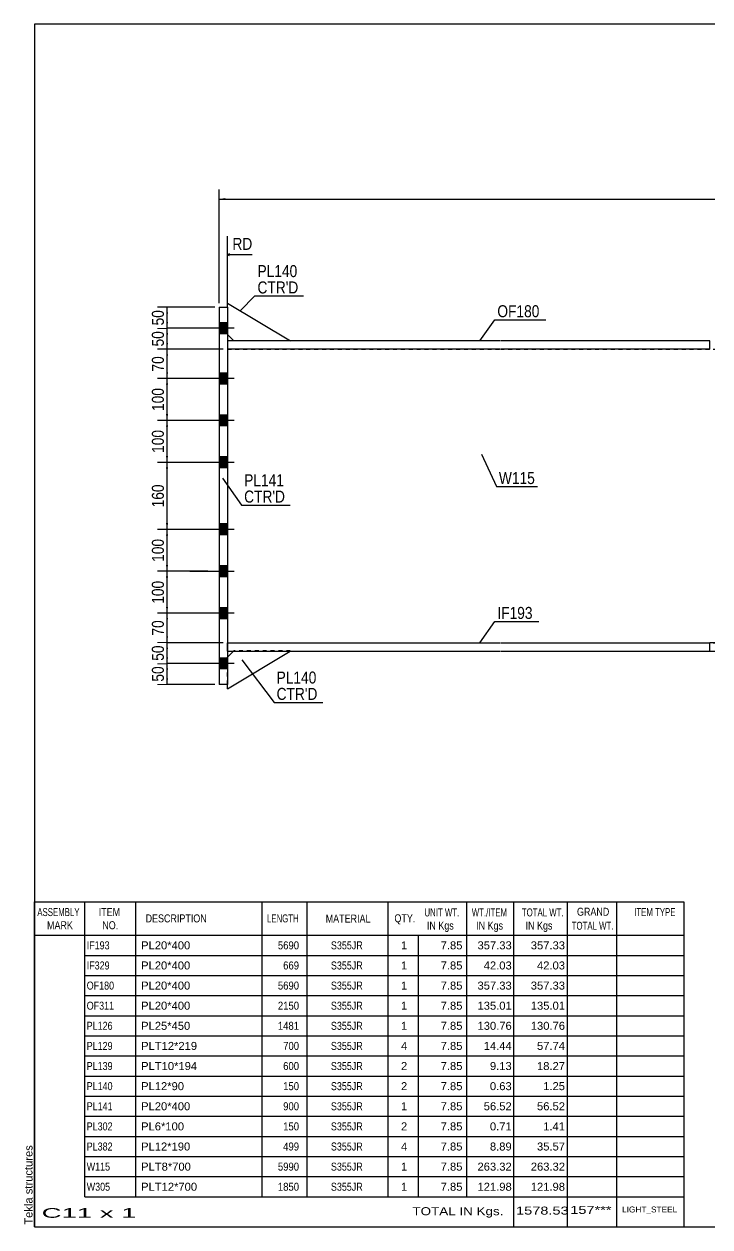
# Model space of a CAD drawing. Header units: millimetres. Extents: x -348 to 64, y -139 to 148.
# Drawn here: x -348 to -184.4, y -139.4 to 147.6 of the extents above; entities that cross this region are included whole.
import ezdxf

# ---------------------------------------------------------------- set-up
doc = ezdxf.new("R2010")
doc.units = ezdxf.units.MM
doc.linetypes.add('DXK_LINE_DOT1', pattern=[1.8814, 0.9407, -0.9407])
doc.styles.add('Arial', font='ARIAL.TTF', dxfattribs={"height": 0.2})
doc.styles.add('Arial Narrow', font='ARIALN.TTF', dxfattribs={"height": 0.2})

# ---------------------------------------------------------------- blocks, each defined once
blk = doc.blocks.new('Unknown-622253886-1209')
at = {"color": 5, "linetype": 'Continuous'}
for p, q in [((64.5, 147.61), (-345.5, 147.61)), ((-345.5, 147.61), (-345.5, -139.39)), ((64.5, -139.39), (64.5, 147.61)), ((-345.5, -139.39), (64.5, -139.39))]:
    blk.add_line(p, q, dxfattribs=at)
at = {"color": 174, "linetype": 'Continuous', "style": 'Arial'}
blk.add_text('Tekla structures', height=1.9102, rotation=90, dxfattribs=at).set_placement((-346, -138.89))
blk = doc.blocks.new('Part-622253886-1368 - 1230')
at = {"color": 2, "linetype": 'Continuous'}
for p, q in [((-301.49, 80.02), (-301.5, -9.98)), ((-301.49, 80.02), (-299.49, 80.02)), ((-299.49, 80.02), (-299.5, -9.98)), ((-299.5, -9.98), (-301.5, -9.98))]:
    blk.add_line(p, q, dxfattribs=at)
blk = doc.blocks.new('Bolt-622253886-1261 - 1230')
at = {"linetype": 'Continuous'}
for points in [[(-301.49, 76.32), (-301.49, 73.72), (-299.49, 73.72), (-299.49, 76.32)], [(-301.49, 76.32), (-301.49, 73.72), (-299.49, 73.72), (-299.49, 76.32)], [(-301.5, 64.32), (-301.5, 61.72), (-299.5, 61.72), (-299.5, 64.32)], [(-301.5, 64.32), (-301.5, 61.72), (-299.5, 61.72), (-299.5, 64.32)], [(-301.5, 54.32), (-301.5, 51.72), (-299.5, 51.72), (-299.5, 54.32)], [(-301.5, 54.32), (-301.5, 51.72), (-299.5, 51.72), (-299.5, 54.32)], [(-301.5, 44.32), (-301.5, 41.72), (-299.5, 41.72), (-299.5, 44.32)], [(-301.5, 44.32), (-301.5, 41.72), (-299.5, 41.72), (-299.5, 44.32)], [(-301.5, 28.32), (-301.5, 25.72), (-299.5, 25.72), (-299.5, 28.32)], [(-301.5, 28.32), (-301.5, 25.72), (-299.5, 25.72), (-299.5, 28.32)], [(-301.5, 18.32), (-301.5, 15.72), (-299.5, 15.72), (-299.5, 18.32)], [(-301.5, 18.32), (-301.5, 15.72), (-299.5, 15.72), (-299.5, 18.32)], [(-301.5, 8.32), (-301.5, 5.72), (-299.5, 5.72), (-299.5, 8.32)], [(-301.5, 8.32), (-301.5, 5.72), (-299.5, 5.72), (-299.5, 8.32)], [(-301.5, -3.68), (-301.5, -6.28), (-299.5, -6.28), (-299.5, -3.68)], [(-301.5, -3.68), (-301.5, -6.28), (-299.5, -6.28), (-299.5, -3.68)]]:
    blk.add_hatch(color=3, dxfattribs=at).paths.add_polyline_path(points)
at = {"color": 3, "linetype": 'Continuous'}
for p, q in [((-297.9, 75.02), (-308.49, 75.02)), ((-297.9, 75.02), (-308.49, 75.02)), ((-299.49, 76.32), (-301.49, 76.32)), ((-299.49, 76.32), (-301.49, 76.32)), ((-299.49, 73.72), (-301.49, 73.72)), ((-299.49, 73.72), (-301.49, 73.72)), ((-299.5, 64.32), (-301.5, 64.32)), ((-299.5, 64.32), (-301.5, 64.32)), ((-297.91, 63.02), (-308.5, 63.02)), ((-297.91, 63.02), (-308.5, 63.02)), ((-299.5, 61.72), (-301.5, 61.72)), ((-299.5, 61.72), (-301.5, 61.72)), ((-297.91, 53.02), (-308.5, 53.02)), ((-297.91, 53.02), (-308.5, 53.02)), ((-299.5, 54.32), (-301.5, 54.32)), ((-299.5, 54.32), (-301.5, 54.32)), ((-299.5, 51.72), (-301.5, 51.72)), ((-299.5, 51.72), (-301.5, 51.72)), ((-299.5, 44.32), (-301.5, 44.32)), ((-299.5, 44.32), (-301.5, 44.32)), ((-297.91, 43.02), (-308.5, 43.02)), ((-297.91, 43.02), (-308.5, 43.02)), ((-299.5, 41.72), (-301.5, 41.72)), ((-299.5, 41.72), (-301.5, 41.72)), ((-297.91, 27.02), (-308.5, 27.02)), ((-297.91, 27.02), (-308.5, 27.02)), ((-299.5, 28.32), (-301.5, 28.32)), ((-299.5, 28.32), (-301.5, 28.32)), ((-299.5, 25.72), (-301.5, 25.72)), ((-299.5, 25.72), (-301.5, 25.72)), ((-299.5, 18.32), (-301.5, 18.32)), ((-299.5, 18.32), (-301.5, 18.32)), ((-297.91, 17.02), (-308.5, 17.02)), ((-297.91, 17.02), (-308.5, 17.02)), ((-299.5, 15.72), (-301.5, 15.72)), ((-299.5, 15.72), (-301.5, 15.72)), ((-297.91, 7.02), (-308.5, 7.02)), ((-297.91, 7.02), (-308.5, 7.02)), ((-299.5, 8.32), (-301.5, 8.32)), ((-299.5, 8.32), (-301.5, 8.32)), ((-299.5, 5.72), (-301.5, 5.72)), ((-299.5, 5.72), (-301.5, 5.72)), ((-297.91, -4.98), (-308.5, -4.98)), ((-297.91, -4.98), (-308.5, -4.98)), ((-299.5, -3.68), (-301.5, -3.68)), ((-299.5, -3.68), (-301.5, -3.68)), ((-299.5, -6.28), (-301.5, -6.28)), ((-299.5, -6.28), (-301.5, -6.28))]:
    blk.add_line(p, q, dxfattribs=at)
blk = doc.blocks.new('Part-622253886-1334 - 1230')
at = {"color": 2, "linetype": 'Continuous'}
for p, q in [((-299.49, 80.02), (-299.49, 81.02)), ((-299.49, 81.02), (-284.49, 72.02)), ((-299.49, 73.52), (-297.99, 72.02)), ((-284.49, 72.02), (-297.99, 72.02))]:
    blk.add_line(p, q, dxfattribs=at)
at = {"color": 7, "linetype": 'DXK_LINE_DOT1'}
blk.add_line((-299.49, 80.02), (-299.49, 73.52), dxfattribs=at)
blk = doc.blocks.new('Part-622253886-1281 - 1230')
at = {"color": 7, "linetype": 'DXK_LINE_DOT1'}
for p, q in [((-299.5, 70), (-299.5, 0)), ((-299.5, 70), (-234.49, 70)), ((-234.39, 70), (-154.39, 70)), ((-154.39, 70), (-154.39, 0)), ((-299.5, 0), (-234.49, 0)), ((-234.39, 0), (-154.39, 0))]:
    blk.add_line(p, q, dxfattribs=at)
blk = doc.blocks.new('Part-622253886-1339 - 1230')
at = {"color": 2, "linetype": 'Continuous'}
for p, q in [((-299.5, -10.98), (-284.54, -2)), ((-299.5, -3.48), (-298.02, -2)), ((-299.5, -10.98), (-299.5, -9.98))]:
    blk.add_line(p, q, dxfattribs=at)
at = {"color": 7, "linetype": 'DXK_LINE_DOT1'}
for p, q in [((-298, -1.98), (-298.02, -2)), ((-284.5, -1.98), (-298, -1.98)), ((-284.54, -2), (-284.5, -1.98)), ((-299.5, -9.98), (-299.5, -3.48))]:
    blk.add_line(p, q, dxfattribs=at)
blk = doc.blocks.new('Part-622253886-1548 - 1230')
at = {"color": 2, "linetype": 'Continuous'}
for p, q in [((-117.47, 0), (-184.39, 0)), ((-184.39, -2), (-184.39, 0)), ((-184.39, -2), (-117.47, -2))]:
    blk.add_line(p, q, dxfattribs=at)
at = {"color": 7, "linetype": 'DXK_LINE_DOT1'}
blk.add_line((-117.47, -2), (-117.47, 0), dxfattribs=at)
blk = doc.blocks.new('Part-622253886-1570 - 1230')
at = {"color": 2, "linetype": 'Continuous'}
for p, q in [((-299.5, -2), (-299.5, 0)), ((-299.5, 0), (-234.49, 0)), ((-299.5, -2), (-234.49, -2)), ((-234.39, 0), (-184.39, 0)), ((-234.39, -2), (-184.39, -2)), ((-184.39, -2), (-184.39, 0))]:
    blk.add_line(p, q, dxfattribs=at)
blk = doc.blocks.new('Part-622253886-1636 - 1230')
at = {"color": 2, "linetype": 'Continuous'}
for p, q in [((-299.5, 72), (-299.5, 70)), ((-234.49, 72), (-299.5, 72)), ((-184.39, 72), (-234.39, 72)), ((-184.39, 70), (-184.39, 72)), ((-234.49, 70), (-299.5, 70)), ((-184.39, 70), (-234.39, 70))]:
    blk.add_line(p, q, dxfattribs=at)
blk = doc.blocks.new('StraightDimension-622253886-1836 - 1230')
at = {"linetype": 'Continuous'}
for points in [[(-314.16, 5.53), (-313.91, 7.03), (-313.66, 5.53)], [(-313.66, 1.5), (-313.91, 0), (-314.16, 1.5)]]:
    blk.add_hatch(color=7, dxfattribs=at).paths.add_polyline_path(points)
at = {"color": 7, "linetype": 'Continuous'}
for p, q in [((-304.21, 7.03), (-316.16, 7.03)), ((-313.91, 0), (-313.91, 7.03)), ((-300.5, 0), (-316.16, 0))]:
    blk.add_line(p, q, dxfattribs=at)
at = {"color": 0}
blk.add_wipeout([(-314.06, 5.94), (-318.26, 5.94), (-318.26, 1.09), (-314.06, 1.09)], dxfattribs=at)
at = {"color": 3, "style": 'Arial Narrow'}
blk.add_text('70', height=2.863, rotation=90.0002, dxfattribs=at).set_placement((-314.66, 1.69))
blk = doc.blocks.new('StraightDimension-622253886-1771 - 1230')
at = {"linetype": 'Continuous'}
for points in [[(-314.16, 73.52), (-313.91, 75.02), (-313.66, 73.52)], [(-313.66, 71.5), (-313.91, 70), (-314.16, 71.5)]]:
    blk.add_hatch(color=7, dxfattribs=at).paths.add_polyline_path(points)
at = {"color": 7, "linetype": 'Continuous'}
for p, q in [((-304.21, 75.02), (-316.16, 75.02)), ((-313.91, 70), (-313.91, 75.02)), ((-300.5, 70), (-316.16, 70))]:
    blk.add_line(p, q, dxfattribs=at)
at = {"color": 0}
blk.add_wipeout([(-314.06, 74.94), (-318.26, 74.94), (-318.26, 70.08), (-314.06, 70.08)], dxfattribs=at)
at = {"color": 3, "style": 'Arial Narrow'}
blk.add_text('50', height=2.863, rotation=90.0002, dxfattribs=at).set_placement((-314.66, 70.68))
blk = doc.blocks.new('StraightDimension-622253886-1805 - 1230')
at = {"linetype": 'Continuous'}
for points in [[(-314.16, 41.53), (-313.91, 43.03), (-313.66, 41.53)], [(-313.66, 28.53), (-313.91, 27.03), (-314.16, 28.53)]]:
    blk.add_hatch(color=7, dxfattribs=at).paths.add_polyline_path(points)
at = {"color": 7, "linetype": 'Continuous'}
for p, q in [((-304.21, 43.03), (-316.16, 43.03)), ((-313.91, 27.03), (-313.91, 43.03)), ((-304.21, 27.03), (-316.16, 27.03))]:
    blk.add_line(p, q, dxfattribs=at)
at = {"color": 0}
blk.add_wipeout([(-314.06, 38.37), (-318.26, 38.37), (-318.26, 31.68), (-314.06, 31.68)], dxfattribs=at)
at = {"color": 3, "style": 'Arial Narrow'}
blk.add_text('160', height=2.863, rotation=90.0002, dxfattribs=at).set_placement((-314.66, 32.28))
blk = doc.blocks.new('StraightDimension-622253886-1780 - 1230')
at = {"linetype": 'Continuous'}
for points in [[(-314.16, 68.5), (-313.91, 70), (-313.66, 68.5)], [(-313.66, 64.53), (-313.91, 63.03), (-314.16, 64.53)]]:
    blk.add_hatch(color=7, dxfattribs=at).paths.add_polyline_path(points)
at = {"color": 7, "linetype": 'Continuous'}
for p, q in [((-300.5, 70), (-316.16, 70)), ((-313.91, 63.03), (-313.91, 70)), ((-304.21, 63.03), (-316.16, 63.03))]:
    blk.add_line(p, q, dxfattribs=at)
at = {"color": 0}
blk.add_wipeout([(-314.06, 68.94), (-318.26, 68.94), (-318.26, 64.09), (-314.06, 64.09)], dxfattribs=at)
at = {"color": 3, "style": 'Arial Narrow'}
blk.add_text('70', height=2.863, rotation=90.0002, dxfattribs=at).set_placement((-314.66, 64.69))
blk = doc.blocks.new('StraightDimension-622253886-1829 - 1230')
at = {"linetype": 'Continuous'}
for points in [[(-314.16, 15.53), (-313.91, 17.03), (-313.66, 15.53)], [(-313.66, 8.53), (-313.91, 7.03), (-314.16, 8.53)]]:
    blk.add_hatch(color=7, dxfattribs=at).paths.add_polyline_path(points)
at = {"color": 7, "linetype": 'Continuous'}
for p, q in [((-304.21, 17.03), (-316.16, 17.03)), ((-313.91, 7.03), (-313.91, 17.03)), ((-304.21, 7.03), (-316.16, 7.03))]:
    blk.add_line(p, q, dxfattribs=at)
at = {"color": 0}
blk.add_wipeout([(-314.06, 15.37), (-318.26, 15.37), (-318.26, 8.68), (-314.06, 8.68)], dxfattribs=at)
at = {"color": 3, "style": 'Arial Narrow'}
blk.add_text('100', height=2.863, rotation=90.0002, dxfattribs=at).set_placement((-314.66, 9.28))
blk = doc.blocks.new('StraightDimension-622253886-1761 - 1230')
at = {"linetype": 'Continuous'}
for points in [[(-314.16, 78.52), (-313.91, 80.02), (-313.66, 78.52)], [(-313.66, 76.52), (-313.91, 75.02), (-314.16, 76.52)]]:
    blk.add_hatch(color=7, dxfattribs=at).paths.add_polyline_path(points)
at = {"color": 7, "linetype": 'Continuous'}
for p, q in [((-302.49, 80.02), (-316.16, 80.02)), ((-313.91, 75.02), (-313.91, 80.02)), ((-304.21, 75.02), (-316.16, 75.02))]:
    blk.add_line(p, q, dxfattribs=at)
at = {"color": 0}
blk.add_wipeout([(-314.06, 79.95), (-318.26, 79.95), (-318.26, 75.1), (-314.06, 75.1)], dxfattribs=at)
at = {"color": 3, "style": 'Arial Narrow'}
blk.add_text('50', height=2.863, rotation=90.0002, dxfattribs=at).set_placement((-314.66, 75.7))
blk = doc.blocks.new('StraightDimension-622253886-1819 - 1230')
at = {"linetype": 'Continuous'}
for points in [[(-314.16, -6.48), (-313.91, -4.98), (-313.66, -6.48)], [(-313.66, -8.48), (-313.91, -9.98), (-314.16, -8.48)]]:
    blk.add_hatch(color=7, dxfattribs=at).paths.add_polyline_path(points)
at = {"color": 7, "linetype": 'Continuous'}
for p, q in [((-304.22, -4.98), (-316.16, -4.98)), ((-313.91, -9.98), (-313.91, -4.98)), ((-302.5, -9.98), (-316.16, -9.98))]:
    blk.add_line(p, q, dxfattribs=at)
at = {"color": 0}
blk.add_wipeout([(-314.06, -5.05), (-318.26, -5.05), (-318.26, -9.9), (-314.06, -9.9)], dxfattribs=at)
at = {"color": 3, "style": 'Arial Narrow'}
blk.add_text('50', height=2.863, rotation=90.0002, dxfattribs=at).set_placement((-314.66, -9.3))
blk = doc.blocks.new('StraightDimension-622253886-1845 - 1230')
at = {"linetype": 'Continuous'}
for points in [[(-314.16, -1.5), (-313.91, 0), (-313.66, -1.5)], [(-313.66, -3.48), (-313.91, -4.98), (-314.16, -3.48)]]:
    blk.add_hatch(color=7, dxfattribs=at).paths.add_polyline_path(points)
at = {"color": 7, "linetype": 'Continuous'}
for p, q in [((-300.5, 0), (-316.16, 0)), ((-313.91, -4.98), (-313.91, 0)), ((-304.22, -4.98), (-316.16, -4.98))]:
    blk.add_line(p, q, dxfattribs=at)
at = {"color": 0}
blk.add_wipeout([(-314.06, -0.06), (-318.26, -0.06), (-318.26, -4.92), (-314.06, -4.92)], dxfattribs=at)
at = {"color": 3, "style": 'Arial Narrow'}
blk.add_text('50', height=2.863, rotation=90.0002, dxfattribs=at).set_placement((-314.66, -4.32))
blk = doc.blocks.new('StraightDimension-622253886-1798 - 1230')
at = {"linetype": 'Continuous'}
for points in [[(-314.16, 51.53), (-313.91, 53.03), (-313.66, 51.53)], [(-313.66, 44.53), (-313.91, 43.03), (-314.16, 44.53)]]:
    blk.add_hatch(color=7, dxfattribs=at).paths.add_polyline_path(points)
at = {"color": 7, "linetype": 'Continuous'}
for p, q in [((-304.21, 53.03), (-316.16, 53.03)), ((-313.91, 43.03), (-313.91, 53.03)), ((-304.21, 43.03), (-316.16, 43.03))]:
    blk.add_line(p, q, dxfattribs=at)
at = {"color": 0}
blk.add_wipeout([(-314.06, 51.37), (-318.26, 51.37), (-318.26, 44.68), (-314.06, 44.68)], dxfattribs=at)
at = {"color": 3, "style": 'Arial Narrow'}
blk.add_text('100', height=2.863, rotation=90.0002, dxfattribs=at).set_placement((-314.66, 45.28))
blk = doc.blocks.new('StraightDimension-622253886-1791 - 1230')
at = {"linetype": 'Continuous'}
for points in [[(-314.16, 61.53), (-313.91, 63.03), (-313.66, 61.53)], [(-313.66, 54.53), (-313.91, 53.03), (-314.16, 54.53)]]:
    blk.add_hatch(color=7, dxfattribs=at).paths.add_polyline_path(points)
at = {"color": 7, "linetype": 'Continuous'}
for p, q in [((-304.21, 63.03), (-316.16, 63.03)), ((-313.91, 53.03), (-313.91, 63.03)), ((-304.21, 53.03), (-316.16, 53.03))]:
    blk.add_line(p, q, dxfattribs=at)
at = {"color": 0}
blk.add_wipeout([(-314.06, 61.37), (-318.26, 61.37), (-318.26, 54.68), (-314.06, 54.68)], dxfattribs=at)
at = {"color": 3, "style": 'Arial Narrow'}
blk.add_text('100', height=2.863, rotation=90.0002, dxfattribs=at).set_placement((-314.66, 55.28))
blk = doc.blocks.new('StraightDimension-622253886-1812 - 1230')
at = {"linetype": 'Continuous'}
for points in [[(-314.16, 25.53), (-313.91, 27.03), (-313.66, 25.53)], [(-313.66, 18.53), (-313.91, 17.03), (-314.16, 18.53)]]:
    blk.add_hatch(color=7, dxfattribs=at).paths.add_polyline_path(points)
at = {"color": 7, "linetype": 'Continuous'}
for p, q in [((-304.21, 27.03), (-316.16, 27.03)), ((-313.91, 17.03), (-313.91, 27.03)), ((-304.21, 17.03), (-316.16, 17.03))]:
    blk.add_line(p, q, dxfattribs=at)
at = {"color": 0}
blk.add_wipeout([(-314.06, 25.37), (-318.26, 25.37), (-318.26, 18.68), (-314.06, 18.68)], dxfattribs=at)
at = {"color": 3, "style": 'Arial Narrow'}
blk.add_text('100', height=2.863, rotation=90.0002, dxfattribs=at).set_placement((-314.66, 19.28))
blk = doc.blocks.new('StraightDimension-622253886-1854 - 1230')
at = {"linetype": 'Continuous'}
for points in [[(-299.99, 105.6), (-301.49, 105.85), (-299.99, 106.1)], [(29.25, 106.1), (30.75, 105.85), (29.25, 105.6)]]:
    blk.add_hatch(color=7, dxfattribs=at).paths.add_polyline_path(points)
at = {"color": 7, "linetype": 'Continuous'}
for p, q in [((-301.49, 81.02), (-301.49, 108.1)), ((30.75, 73), (30.75, 108.1)), ((-301.49, 105.85), (30.75, 105.85))]:
    blk.add_line(p, q, dxfattribs=at)
at = {"color": 0}
blk.add_wipeout([(-131.11, 106), (-131.11, 110.2), (-139.63, 110.2), (-139.63, 106)], dxfattribs=at)
at = {"color": 3, "style": 'Arial Narrow'}
blk.add_text('7861', height=2.863, dxfattribs=at).set_placement((-139.03, 106.6))
blk = doc.blocks.new('StraightDimension-622253886-6727 - 1230')
at = {"linetype": 'Continuous'}
blk.add_hatch(color=7, dxfattribs=at).paths.add_polyline_path([(-118.97, 92.03), (-117.47, 91.78), (-118.97, 91.53)])
at = {"color": 7, "linetype": 'Continuous'}
for p, q in [((-117.47, 1), (-117.47, 96.28)), ((-127.53, 91.78), (-117.47, 91.78))]:
    blk.add_line(p, q, dxfattribs=at)
at = {"color": 0, "linetype": 'Continuous'}
blk.add_wipeout([(-292.96, 93.13), (-292.96, 97.33), (-298.91, 97.33), (-298.91, 93.13)], dxfattribs=at)
at = {"color": 7, "linetype": 'Continuous'}
for p, q in [((-299.49, 81.02), (-299.49, 97.03)), ((-298.99, 92.78), (-299.49, 92.53)), ((-298.99, 92.28), (-299.49, 92.53)), ((-293.56, 92.53), (-299.49, 92.53))]:
    blk.add_line(p, q, dxfattribs=at)
at = {"color": 3, "linetype": 'Continuous', "style": 'Arial Narrow'}
blk.add_text('RD', height=2.863, dxfattribs=at).set_placement((-298.31, 93.73))
at = {"color": 0}
blk.add_wipeout([(-118.24, 92.68), (-118.24, 96.88), (-126.76, 96.88), (-126.76, 92.68)], dxfattribs=at)
at = {"color": 3, "style": 'Arial Narrow'}
blk.add_text('6359', height=2.863, dxfattribs=at).set_placement((-126.16, 93.28))
blk = doc.blocks.new('CBS_BOM-622253886-8544')
at = {"color": 7, "linetype": 'Continuous'}
for p, q in [((-345.53, -69.82), (-345.53, -61.82)), ((-345.53, -61.82), (-190.61, -61.82)), ((-333.53, -69.82), (-333.53, -61.82)), ((-321.34, -69.82), (-321.34, -61.82)), ((-291.18, -69.82), (-291.18, -61.82)), ((-280.5, -69.82), (-280.5, -61.82)), ((-261.18, -69.82), (-261.18, -61.82)), ((-242.38, -69.82), (-242.38, -61.82)), ((-231.17, -69.82), (-231.17, -61.82)), ((-218.38, -69.82), (-218.38, -61.82)), ((-206.63, -69.82), (-206.63, -61.82)), ((-190.61, -61.83), (-190.61, -69.81)), ((-345.53, -69.82), (-190.61, -69.82)), ((-345.53, -74.62), (-345.53, -69.82)), ((-333.53, -74.62), (-333.53, -69.82)), ((-321.34, -74.62), (-321.34, -69.82)), ((-291.18, -74.62), (-291.18, -69.82)), ((-280.5, -74.62), (-280.5, -69.82)), ((-261.18, -74.62), (-261.18, -69.82)), ((-253.92, -74.62), (-253.92, -69.82)), ((-242.38, -74.62), (-242.38, -69.82)), ((-231.17, -74.62), (-231.17, -69.82)), ((-218.38, -74.62), (-218.38, -69.82)), ((-206.61, -74.62), (-206.61, -69.82)), ((-190.61, -69.82), (-190.61, -74.62)), ((-345.53, -79.42), (-345.53, -74.62)), ((-333.53, -74.62), (-190.61, -74.62)), ((-333.53, -79.42), (-333.53, -74.62)), ((-321.34, -79.42), (-321.34, -74.62)), ((-291.18, -79.42), (-291.18, -74.62)), ((-280.5, -79.42), (-280.5, -74.62)), ((-261.18, -79.42), (-261.18, -74.62)), ((-253.92, -79.42), (-253.92, -74.62)), ((-242.38, -79.42), (-242.38, -74.62)), ((-231.17, -79.42), (-231.17, -74.62)), ((-218.38, -79.42), (-218.38, -74.62)), ((-206.61, -79.42), (-206.61, -74.62)), ((-190.61, -74.62), (-190.61, -79.42)), ((-345.53, -84.22), (-345.53, -79.42)), ((-333.53, -79.42), (-190.61, -79.42)), ((-333.53, -84.22), (-333.53, -79.42)), ((-321.34, -84.22), (-321.34, -79.42)), ((-291.18, -84.22), (-291.18, -79.42)), ((-280.5, -84.22), (-280.5, -79.42)), ((-261.18, -84.22), (-261.18, -79.42)), ((-253.92, -84.22), (-253.92, -79.42)), ((-242.38, -84.22), (-242.38, -79.42)), ((-231.17, -84.22), (-231.17, -79.42)), ((-218.38, -84.22), (-218.38, -79.42)), ((-206.61, -84.22), (-206.61, -79.42)), ((-190.61, -79.42), (-190.61, -84.22)), ((-345.53, -89.02), (-345.53, -84.22)), ((-333.53, -84.22), (-190.61, -84.22)), ((-333.53, -89.02), (-333.53, -84.22)), ((-321.34, -89.02), (-321.34, -84.22)), ((-291.18, -89.02), (-291.18, -84.22)), ((-280.5, -89.02), (-280.5, -84.22)), ((-261.18, -89.02), (-261.18, -84.22)), ((-253.92, -89.02), (-253.92, -84.22)), ((-242.38, -89.02), (-242.38, -84.22)), ((-231.17, -89.02), (-231.17, -84.22)), ((-218.38, -89.02), (-218.38, -84.22)), ((-206.61, -89.02), (-206.61, -84.22)), ((-190.61, -84.22), (-190.61, -89.02)), ((-345.53, -93.82), (-345.53, -89.02)), ((-333.53, -89.02), (-190.61, -89.02)), ((-333.53, -93.82), (-333.53, -89.02)), ((-321.34, -93.82), (-321.34, -89.02)), ((-291.18, -93.82), (-291.18, -89.02)), ((-280.5, -93.82), (-280.5, -89.02)), ((-261.18, -93.82), (-261.18, -89.02)), ((-253.92, -93.82), (-253.92, -89.02)), ((-242.38, -93.82), (-242.38, -89.02)), ((-231.17, -93.82), (-231.17, -89.02)), ((-218.38, -93.82), (-218.38, -89.02)), ((-206.61, -93.82), (-206.61, -89.02)), ((-190.61, -89.02), (-190.61, -93.82)), ((-345.53, -98.62), (-345.53, -93.82)), ((-333.53, -93.82), (-190.61, -93.82)), ((-333.53, -98.62), (-333.53, -93.82)), ((-321.34, -98.62), (-321.34, -93.82)), ((-291.18, -98.62), (-291.18, -93.82)), ((-280.5, -98.62), (-280.5, -93.82)), ((-261.18, -98.62), (-261.18, -93.82)), ((-253.92, -98.62), (-253.92, -93.82)), ((-242.38, -98.62), (-242.38, -93.82)), ((-231.17, -98.62), (-231.17, -93.82)), ((-218.38, -98.62), (-218.38, -93.82)), ((-206.61, -98.62), (-206.61, -93.82)), ((-190.61, -93.82), (-190.61, -98.62)), ((-345.53, -103.42), (-345.53, -98.62)), ((-333.53, -98.62), (-190.61, -98.62)), ((-333.53, -103.42), (-333.53, -98.62)), ((-321.34, -103.42), (-321.34, -98.62)), ((-291.18, -103.42), (-291.18, -98.62)), ((-280.5, -103.42), (-280.5, -98.62)), ((-261.18, -103.42), (-261.18, -98.62)), ((-253.92, -103.42), (-253.92, -98.62)), ((-242.38, -103.42), (-242.38, -98.62)), ((-231.17, -103.42), (-231.17, -98.62)), ((-218.38, -103.42), (-218.38, -98.62)), ((-206.61, -103.42), (-206.61, -98.62)), ((-190.61, -98.62), (-190.61, -103.42)), ((-345.53, -108.22), (-345.53, -103.42)), ((-333.53, -103.42), (-190.61, -103.42)), ((-333.53, -108.22), (-333.53, -103.42)), ((-321.34, -108.22), (-321.34, -103.42)), ((-291.18, -108.22), (-291.18, -103.42)), ((-280.5, -108.22), (-280.5, -103.42)), ((-261.18, -108.22), (-261.18, -103.42)), ((-253.92, -108.22), (-253.92, -103.42)), ((-242.38, -108.22), (-242.38, -103.42)), ((-231.17, -108.22), (-231.17, -103.42)), ((-218.38, -108.22), (-218.38, -103.42)), ((-206.61, -108.22), (-206.61, -103.42)), ((-190.61, -103.42), (-190.61, -108.22)), ((-345.53, -113.02), (-345.53, -108.22)), ((-333.53, -108.22), (-190.61, -108.22)), ((-333.53, -113.02), (-333.53, -108.22)), ((-321.34, -113.02), (-321.34, -108.22)), ((-291.18, -113.02), (-291.18, -108.22)), ((-280.5, -113.02), (-280.5, -108.22)), ((-261.18, -113.02), (-261.18, -108.22)), ((-253.92, -113.02), (-253.92, -108.22)), ((-242.38, -113.02), (-242.38, -108.22)), ((-231.17, -113.02), (-231.17, -108.22)), ((-218.38, -113.02), (-218.38, -108.22)), ((-206.61, -113.02), (-206.61, -108.22)), ((-190.61, -108.22), (-190.61, -113.02)), ((-345.53, -117.82), (-345.53, -113.02)), ((-333.53, -113.02), (-190.61, -113.02)), ((-333.53, -117.82), (-333.53, -113.02)), ((-321.34, -117.82), (-321.34, -113.02)), ((-291.18, -117.82), (-291.18, -113.02)), ((-280.5, -117.82), (-280.5, -113.02)), ((-261.18, -117.82), (-261.18, -113.02)), ((-253.92, -117.82), (-253.92, -113.02)), ((-242.38, -117.82), (-242.38, -113.02)), ((-231.17, -117.82), (-231.17, -113.02)), ((-218.38, -117.82), (-218.38, -113.02)), ((-206.61, -117.82), (-206.61, -113.02)), ((-190.61, -113.02), (-190.61, -117.82)), ((-345.53, -122.62), (-345.53, -117.82)), ((-333.53, -117.82), (-190.61, -117.82)), ((-333.53, -122.62), (-333.53, -117.82)), ((-321.34, -122.62), (-321.34, -117.82)), ((-291.18, -122.62), (-291.18, -117.82)), ((-280.5, -122.62), (-280.5, -117.82)), ((-261.18, -122.62), (-261.18, -117.82)), ((-253.92, -122.62), (-253.92, -117.82)), ((-242.38, -122.62), (-242.38, -117.82)), ((-231.17, -122.62), (-231.17, -117.82)), ((-218.38, -122.62), (-218.38, -117.82)), ((-206.61, -122.62), (-206.61, -117.82)), ((-190.61, -117.82), (-190.61, -122.62)), ((-345.53, -127.42), (-345.53, -122.62)), ((-333.53, -122.62), (-190.61, -122.62)), ((-333.53, -127.42), (-333.53, -122.62)), ((-321.34, -127.42), (-321.34, -122.62)), ((-291.18, -127.42), (-291.18, -122.62)), ((-280.5, -127.42), (-280.5, -122.62)), ((-261.18, -127.42), (-261.18, -122.62)), ((-253.92, -127.42), (-253.92, -122.62)), ((-242.38, -127.42), (-242.38, -122.62)), ((-231.17, -127.42), (-231.17, -122.62)), ((-218.38, -127.42), (-218.38, -122.62)), ((-206.61, -127.42), (-206.61, -122.62)), ((-190.61, -122.62), (-190.61, -127.42)), ((-345.53, -132.22), (-345.53, -127.42)), ((-333.53, -127.42), (-190.61, -127.42)), ((-333.53, -132.22), (-333.53, -127.42)), ((-321.34, -132.22), (-321.34, -127.42)), ((-291.18, -132.22), (-291.18, -127.42)), ((-280.5, -132.22), (-280.5, -127.42)), ((-261.18, -132.22), (-261.18, -127.42)), ((-253.92, -132.22), (-253.92, -127.42)), ((-242.38, -132.22), (-242.38, -127.42)), ((-231.17, -132.22), (-231.17, -127.42)), ((-218.38, -132.22), (-218.38, -127.42)), ((-206.61, -132.22), (-206.61, -127.42)), ((-190.61, -127.42), (-190.61, -132.22)), ((-345.53, -139.42), (-345.53, -132.24)), ((-333.53, -132.22), (-190.61, -132.22)), ((-231.17, -139.42), (-231.17, -132.24)), ((-218.38, -139.42), (-218.38, -132.24)), ((-206.57, -139.42), (-206.57, -132.24)), ((-190.61, -132.22), (-190.61, -139.42)), ((-345.53, -139.42), (-190.61, -139.42))]:
    blk.add_line(p, q, dxfattribs=at)
at = {"color": 3, "linetype": 'Continuous', "style": 'Arial'}
for s, height, width, p in [('ASSEMBLY', 1.91, 0.7, (-344.85, -65.24)), ('ITEM', 1.91, 0.8, (-330.2, -65.24)), ('DESCRIPTION', 1.9102, 0.8, (-319.02, -66.75)), ('LENGTH', 1.91, 0.7, (-290.07, -66.75)), ('MATERIAL', 1.91, 0.8, (-276.05, -66.8)), ('QTY.', 1.91, 0.8, (-259.66, -66.72)), ('UNIT WT.', 1.91, 0.7, (-252.49, -65.32)), ('WT./ITEM', 1.91, 0.7, (-241.2, -65.32)), ('TOTAL WT.', 1.91, 0.7, (-229.26, -65.32)), ('GRAND', 1.91, 0.8, (-216.11, -65.16)), ('ITEM TYPE', 1.91, 0.7, (-202.47, -65.24)), ('MARK', 1.91, 0.8, (-342.53, -68.38)), ('NO.', 1.91, 0.8, (-329.35, -68.38)), ('IN Kgs', 1.91, 0.8, (-251.91, -68.46)), ('IN Kgs', 1.91, 0.8, (-240.16, -68.46)), ('IN Kgs', 1.91, 0.8, (-228.37, -68.46)), ('TOTAL WT.', 1.91, 0.7, (-217.37, -68.5))]:
    blk.add_text(s, height=height, dxfattribs=dict(at, width=width)).set_placement(p)
at = {"color": 7, "linetype": 'Continuous', "style": 'Arial'}
for s, width, p in [('IF193', 0.8, (-333.07, -73.18)), ('5690', 0.85, (-287.46, -73.18)), ('S355JR', 0.8, (-274.81, -73.18)), ('IF329', 0.8, (-333.07, -77.98)), ('669', 0.85, (-286.2, -77.98)), ('S355JR', 0.8, (-274.81, -77.98)), ('OF180', 0.8, (-333.07, -82.78)), ('5690', 0.85, (-287.46, -82.78)), ('S355JR', 0.8, (-274.81, -82.78)), ('OF311', 0.8, (-333.07, -87.58)), ('2150', 0.85, (-287.46, -87.58)), ('S355JR', 0.8, (-274.81, -87.58)), ('PL126', 0.8, (-333.07, -92.38)), ('1481', 0.85, (-287.46, -92.38)), ('S355JR', 0.8, (-274.81, -92.38)), ('PL129', 0.8, (-333.07, -97.18)), ('700', 0.85, (-286.2, -97.18)), ('S355JR', 0.8, (-274.81, -97.18)), ('PL139', 0.8, (-333.07, -101.98)), ('600', 0.85, (-286.2, -101.98)), ('S355JR', 0.8, (-274.81, -101.98)), ('PL140', 0.8, (-333.07, -106.78)), ('150', 0.85, (-286.2, -106.78)), ('S355JR', 0.8, (-274.81, -106.78)), ('PL141', 0.8, (-333.07, -111.58)), ('900', 0.85, (-286.2, -111.58)), ('S355JR', 0.8, (-274.81, -111.58)), ('PL302', 0.8, (-333.07, -116.38)), ('150', 0.85, (-286.2, -116.38)), ('S355JR', 0.8, (-274.81, -116.38)), ('PL382', 0.8, (-333.07, -121.18)), ('499', 0.85, (-286.2, -121.18)), ('S355JR', 0.8, (-274.81, -121.18)), ('W115', 0.8, (-333.07, -125.98)), ('5990', 0.85, (-287.46, -125.98)), ('S355JR', 0.8, (-274.81, -125.98)), ('W305', 0.8, (-333.07, -130.78)), ('1850', 0.85, (-287.46, -130.78)), ('S355JR', 0.8, (-274.81, -130.78))]:
    blk.add_text(s, height=1.91, dxfattribs=dict(at, width=width)).set_placement(p)
for s, p in [('PL20*400', (-320.09, -73.18)), ('1', (-258.09, -73.18)), ('7.85', (-248.63, -73.18)), ('357.33', (-239.84, -73.18)), ('357.33', (-227.13, -73.18)), ('PL20*400', (-320.09, -77.98)), ('1', (-258.09, -77.98)), ('7.85', (-248.63, -77.98)), ('42.03', (-238.36, -77.98)), ('42.03', (-225.65, -77.98)), ('PL20*400', (-320.09, -82.78)), ('1', (-258.09, -82.78)), ('7.85', (-248.63, -82.78)), ('357.33', (-239.84, -82.78)), ('357.33', (-227.13, -82.78)), ('PL20*400', (-320.09, -87.58)), ('1', (-258.09, -87.58)), ('7.85', (-248.63, -87.58)), ('135.01', (-239.84, -87.58)), ('135.01', (-227.13, -87.58)), ('PL25*450', (-320.09, -92.38)), ('1', (-258.09, -92.38)), ('7.85', (-248.63, -92.38)), ('130.76', (-239.84, -92.38)), ('130.76', (-227.13, -92.38)), ('PLT12*219', (-320.09, -97.18)), ('4', (-258.09, -97.18)), ('7.85', (-248.63, -97.18)), ('14.44', (-238.36, -97.18)), ('57.74', (-225.65, -97.18)), ('PLT10*194', (-320.09, -101.98)), ('2', (-258.09, -101.98)), ('7.85', (-248.63, -101.98)), ('9.13', (-236.88, -101.98)), ('18.27', (-225.65, -101.98)), ('PL12*90', (-320.09, -106.78)), ('2', (-258.09, -106.78)), ('7.85', (-248.63, -106.78)), ('0.63', (-236.88, -106.78)), ('1.25', (-224.17, -106.78)), ('PL20*400', (-320.09, -111.58)), ('1', (-258.09, -111.58)), ('7.85', (-248.63, -111.58)), ('56.52', (-238.36, -111.58)), ('56.52', (-225.65, -111.58)), ('PL6*100', (-320.09, -116.38)), ('2', (-258.09, -116.38)), ('7.85', (-248.63, -116.38)), ('0.71', (-236.88, -116.38)), ('1.41', (-224.17, -116.38)), ('PL12*190', (-320.09, -121.18)), ('4', (-258.09, -121.18)), ('7.85', (-248.63, -121.18)), ('8.89', (-236.88, -121.18)), ('35.57', (-225.65, -121.18)), ('PLT8*700', (-320.09, -125.98)), ('1', (-258.09, -125.98)), ('7.85', (-248.63, -125.98)), ('263.32', (-239.84, -125.98)), ('263.32', (-227.13, -125.98)), ('PLT12*700', (-320.09, -130.78)), ('1', (-258.09, -130.78)), ('7.85', (-248.63, -130.78)), ('121.98', (-239.84, -130.78)), ('121.98', (-227.13, -130.78))]:
    blk.add_text(s, height=1.91, dxfattribs=at).set_placement(p)
at = {"color": 6, "linetype": 'Continuous', "style": 'Arial'}
for s, height, width, p in [('C11 x 1', 2.292, 2.05, (-343.81, -137.23)), ('TOTAL IN Kgs.', 1.9102, 1.2, (-255.37, -136.62)), ('1578.53', 1.91, 1.3, (-230.64, -136.47)), ('157***', 1.91, 1.3, (-217.71, -136.31))]:
    blk.add_text(s, height=height, dxfattribs=dict(at, width=width)).set_placement(p)
blk.add_text('LIGHT_STEEL', height=1.4135, dxfattribs=at).set_placement((-205.36, -135.96))
blk = doc.blocks.new('Mark-622253886-1335 - 1230')
at = {"color": 0}
blk.add_wipeout([(-278.27, -9.75), (-278.27, -6.75), (-287.77, -6.75), (-287.77, -9.75)], dxfattribs=at)
blk.add_wipeout([(-278.27, -9.75), (-278.27, -6.75), (-287.77, -6.75), (-287.77, -9.75)], dxfattribs=at)
blk.add_wipeout([(-278.02, -13.65), (-278.02, -10.65), (-287.77, -10.65), (-287.77, -13.65)], dxfattribs=at)
blk.add_wipeout([(-278.02, -13.65), (-278.02, -10.65), (-287.77, -10.65), (-287.77, -13.65)], dxfattribs=at)
at = {"color": 7, "linetype": 'Continuous'}
for p, q in [((-296.03, -4.07), (-288.37, -14.25)), ((-288.37, -14.25), (-276.77, -14.25))]:
    blk.add_line(p, q, dxfattribs=at)
at = {"color": 3, "style": 'Arial Narrow'}
blk.add_text('PL140', height=2.863, dxfattribs=at).set_placement((-287.77, -9.75))
at = {"color": 1, "style": 'Arial Narrow'}
blk.add_text("CTR'D", height=2.863, dxfattribs=at).set_placement((-287.77, -13.65))
blk = doc.blocks.new('Mark-622253886-1277 - 1230')
at = {"color": 0}
blk.add_wipeout([(-226.15, 37.85), (-226.15, 40.85), (-234.74, 40.85), (-234.74, 37.85)], dxfattribs=at)
blk.add_wipeout([(-226.15, 37.85), (-226.15, 40.85), (-234.74, 40.85), (-234.74, 37.85)], dxfattribs=at)
at = {"color": 7, "linetype": 'Continuous'}
for p, q in [((-238.87, 44.99), (-235.34, 37.25)), ((-235.34, 37.25), (-225.55, 37.25))]:
    blk.add_line(p, q, dxfattribs=at)
at = {"color": 3, "style": 'Arial Narrow'}
blk.add_text('W115', height=2.863, dxfattribs=at).set_placement((-234.74, 37.85))
blk = doc.blocks.new('Mark-622253886-1330 - 1230')
at = {"color": 0}
blk.add_wipeout([(-282.83, 87.23), (-282.83, 90.23), (-292.33, 90.23), (-292.33, 87.23)], dxfattribs=at)
blk.add_wipeout([(-282.83, 87.23), (-282.83, 90.23), (-292.33, 90.23), (-292.33, 87.23)], dxfattribs=at)
blk.add_wipeout([(-282.57, 83.33), (-282.57, 86.33), (-292.33, 86.33), (-292.33, 83.33)], dxfattribs=at)
blk.add_wipeout([(-282.57, 83.33), (-282.57, 86.33), (-292.33, 86.33), (-292.33, 83.33)], dxfattribs=at)
at = {"color": 7, "linetype": 'Continuous'}
for p, q in [((-296.47, 79.2), (-292.93, 82.73)), ((-292.93, 82.73), (-281.33, 82.73))]:
    blk.add_line(p, q, dxfattribs=at)
at = {"color": 3, "style": 'Arial Narrow'}
blk.add_text('PL140', height=2.863, dxfattribs=at).set_placement((-292.33, 87.23))
at = {"color": 1, "style": 'Arial Narrow'}
blk.add_text("CTR'D", height=2.863, dxfattribs=at).set_placement((-292.33, 83.33))
blk = doc.blocks.new('Mark-622253886-1364 - 1230')
at = {"color": 0}
blk.add_wipeout([(-286.01, 37.33), (-286.01, 40.33), (-295.51, 40.33), (-295.51, 37.33)], dxfattribs=at)
blk.add_wipeout([(-286.01, 37.33), (-286.01, 40.33), (-295.51, 40.33), (-295.51, 37.33)], dxfattribs=at)
blk.add_wipeout([(-285.76, 33.43), (-285.76, 36.43), (-295.51, 36.43), (-295.51, 33.43)], dxfattribs=at)
blk.add_wipeout([(-285.76, 33.43), (-285.76, 36.43), (-295.51, 36.43), (-295.51, 33.43)], dxfattribs=at)
at = {"color": 7, "linetype": 'Continuous'}
for p, q in [((-300.68, 39.22), (-296.11, 32.83)), ((-296.11, 32.83), (-284.51, 32.83))]:
    blk.add_line(p, q, dxfattribs=at)
at = {"color": 3, "style": 'Arial Narrow'}
blk.add_text('PL141', height=2.863, dxfattribs=at).set_placement((-295.51, 37.33))
at = {"color": 1, "style": 'Arial Narrow'}
blk.add_text("CTR'D", height=2.863, dxfattribs=at).set_placement((-295.51, 33.43))
blk = doc.blocks.new('Mark-622253886-1566 - 1230')
at = {"color": 0}
blk.add_wipeout([(-226.71, 5.66), (-226.71, 8.66), (-235.11, 8.66), (-235.11, 5.66)], dxfattribs=at)
blk.add_wipeout([(-226.71, 5.66), (-226.71, 8.66), (-235.11, 8.66), (-235.11, 5.66)], dxfattribs=at)
at = {"color": 7, "linetype": 'Continuous'}
for p, q in [((-239.25, 0), (-235.71, 5.06)), ((-235.71, 5.06), (-225.21, 5.06))]:
    blk.add_line(p, q, dxfattribs=at)
at = {"color": 3, "style": 'Arial Narrow'}
blk.add_text('IF193', height=2.863, dxfattribs=at).set_placement((-235.11, 5.66))
blk = doc.blocks.new('Mark-622253886-1632 - 1230')
at = {"color": 0}
blk.add_wipeout([(-225.06, 77.66), (-225.06, 80.66), (-235.11, 80.66), (-235.11, 77.66)], dxfattribs=at)
blk.add_wipeout([(-225.06, 77.66), (-225.06, 80.66), (-235.11, 80.66), (-235.11, 77.66)], dxfattribs=at)
at = {"color": 7, "linetype": 'Continuous'}
for p, q in [((-239.25, 72), (-235.71, 77.06)), ((-235.71, 77.06), (-223.56, 77.06))]:
    blk.add_line(p, q, dxfattribs=at)
at = {"color": 3, "style": 'Arial Narrow'}
blk.add_text('OF180', height=2.863, dxfattribs=at).set_placement((-235.11, 77.66))

msp = doc.modelspace()

# ---------------------------------------------------------------- block references
for name in ['Unknown-622253886-1209', 'Part-622253886-1334 - 1230', 'Part-622253886-1368 - 1230', 'Bolt-622253886-1261 - 1230', 'Part-622253886-1636 - 1230', 'Part-622253886-1281 - 1230', 'Part-622253886-1570 - 1230', 'Part-622253886-1339 - 1230', 'Part-622253886-1548 - 1230', 'CBS_BOM-622253886-8544']:
    msp.add_blockref(name, (0, 0))

# ---------------------------------------------------------------- next in the draw order: block references
for name in ['StraightDimension-622253886-1771 - 1230', 'StraightDimension-622253886-1805 - 1230', 'StraightDimension-622253886-1836 - 1230', 'StraightDimension-622253886-1819 - 1230', 'Mark-622253886-1335 - 1230']:
    msp.add_blockref(name, (0, 0))

# ---------------------------------------------------------------- next in the draw order: block references
for name in ['StraightDimension-622253886-1761 - 1230', 'StraightDimension-622253886-1780 - 1230', 'StraightDimension-622253886-1798 - 1230', 'StraightDimension-622253886-1829 - 1230', 'StraightDimension-622253886-1845 - 1230']:
    msp.add_blockref(name, (0, 0))

# ---------------------------------------------------------------- next in the draw order: block references
for name in ['StraightDimension-622253886-1854 - 1230', 'StraightDimension-622253886-1791 - 1230', 'StraightDimension-622253886-1812 - 1230']:
    msp.add_blockref(name, (0, 0))

# ---------------------------------------------------------------- next in the draw order: block references
msp.add_blockref('StraightDimension-622253886-6727 - 1230', (0, 0))

# ---------------------------------------------------------------- next in the draw order: block references
for name in ['Mark-622253886-1330 - 1230', 'Mark-622253886-1632 - 1230', 'Mark-622253886-1277 - 1230', 'Mark-622253886-1364 - 1230', 'Mark-622253886-1566 - 1230']:
    msp.add_blockref(name, (0, 0))

doc.saveas('drawing.dxf')
